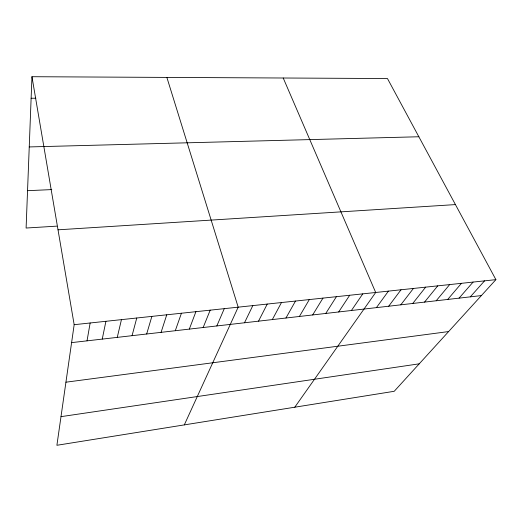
<?xml version="1.0" encoding="UTF-8"?>
<svg xmlns="http://www.w3.org/2000/svg" width="522" height="522" viewBox="0 0 522 522"><rect width="100%" height="100%" fill="white"/><g stroke="black" fill="none" stroke-linecap="round" stroke-linejoin="round"><path stroke-width="0.78" d="M31.959 76.714L74.163 324.691L56.898 445.286L394.221 391.291L495.9 279.642L387.461 78.541L31.959 76.714L26.1 228.036L56.931 226.13M87.03 340.846L90.149 322.981M102.247 339.098L105.914 321.298M117.261 337.375L121.443 319.64M132.066 335.679L136.757 318.002M146.669 334.002L151.863 316.391M161.076 332.351L166.746 314.799M175.288 330.713L181.434 313.233M189.316 329.108L195.913 311.686M203.156 327.516L210.196 310.159M216.819 325.95L224.284 308.659M184.305 424.895L238.182 307.171L166.864 77.406M244.498 322.772L252.818 305.605M258.507 321.167L267.244 304.065M272.321 319.581L281.469 302.545M285.952 318.015L295.498 301.05M299.4 316.469L309.324 299.569M312.665 314.949L322.961 298.114M325.754 313.448L336.416 296.679M338.674 311.96L349.688 295.263M351.417 310.499L362.777 293.86M294.78 407.212L375.69 292.483L283.218 78.006M376.421 307.628L388.433 291.119M388.688 306.225L401.007 289.782M400.792 304.835L413.411 288.457M412.739 303.458L425.658 287.146M424.543 302.107L437.749 285.854M436.196 300.77L449.677 284.581M447.7 299.445L461.455 283.322M459.066 298.147L473.082 282.082M470.296 296.855L484.566 280.856M60.996 416.654L419.244 363.814M65.929 382.195L448.62 331.561M71.599 342.621L481.382 295.582M74.163 324.691L495.9 279.642M58.014 229.817L455.432 204.591M27.549 190.687L51.782 189.59M29.239 146.936L418.853 136.757M31.124 98.247L35.848 98.227"/></g></svg>
